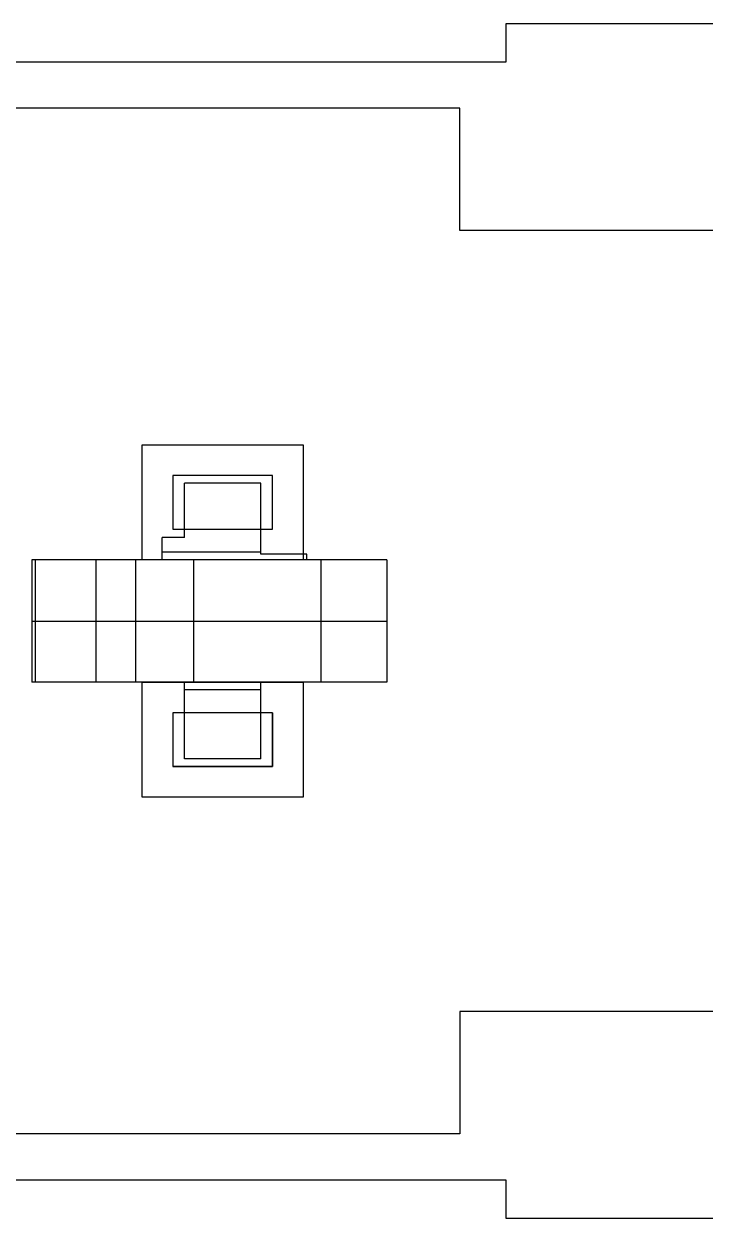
# Model space of a CAD drawing. Extents: x 16.7 to 47.9, y 2.6 to 52.9.
# Drawn here: x 23.38 to 27.83, y 45.07 to 52.87 of the extents above; entities that cross this region are included whole.
import ezdxf

# ---------------------------------------------------------------- set-up
doc = ezdxf.new("R2010")
doc.units = 0
doc.header["$LTSCALE"] = 16.335
doc.layers.get('0').update_dxf_attribs({"linetype": 'CONTINUOUS'})

msp = doc.modelspace()

# ---------------------------------------------------------------- linework, layer by layer
for p, q in [((26.2299, 52.3207), (22.5549, 52.3207)), ((26.2299, 51.5207), (26.2299, 52.3207)), ((28.4299, 51.5207), (26.2299, 51.5207)), ((24.1549, 49.3707), (24.1549, 50.1207)), ((24.1549, 50.1207), (25.2049, 50.1207)), ((25.2049, 50.1207), (25.2049, 49.3707)), ((24.3549, 49.9207), (24.3549, 49.5707)), ((25.0049, 49.9207), (24.3549, 49.9207)), ((25.0049, 49.5707), (25.0049, 49.9207)), ((24.4299, 49.5151), (24.4299, 49.8707)), ((24.9299, 49.8707), (24.4299, 49.8707)), ((24.9299, 49.4069), (24.9299, 49.8707)), ((24.3549, 49.5707), (25.0049, 49.5707)), ((24.2842, 49.3707), (24.2842, 49.5151)), ((24.4299, 49.5151), (24.2842, 49.5151)), ((24.9299, 49.4207), (24.2842, 49.4207)), ((25.2299, 49.4069), (24.9299, 49.4069)), ((25.2299, 49.3707), (25.2299, 49.4069)), ((23.4342, 49.3707), (23.4342, 48.5707)), ((25.7519, 49.3707), (23.4342, 49.3707)), ((23.456, 49.3707), (23.456, 48.5707)), ((23.8511, 49.3707), (23.8511, 48.5707)), ((24.1106, 49.3707), (24.1106, 48.5707)), ((25.2049, 49.3707), (24.1549, 49.3707)), ((24.4891, 49.3707), (24.4891, 48.5707)), ((25.3205, 49.3707), (25.3205, 48.5707)), ((25.7519, 49.3707), (25.7519, 48.5707)), ((23.4342, 48.9707), (25.7519, 48.9707)), ((25.7519, 48.5707), (23.4342, 48.5707)), ((24.1549, 47.8207), (24.1549, 48.5707)), ((24.1549, 48.5707), (25.2049, 48.5707)), ((24.4299, 48.0707), (24.4299, 48.5707)), ((24.9299, 48.5207), (24.4299, 48.5207)), ((24.9299, 48.0707), (24.9299, 48.5707)), ((25.2049, 48.5707), (25.2049, 47.8207)), ((24.3549, 48.3707), (24.3549, 48.0207)), ((25.0049, 48.3707), (24.3549, 48.3707)), ((25.0049, 48.3707), (25.0049, 48.0207)), ((25.0049, 48.0207), (25.0049, 48.3707)), ((24.9299, 48.0707), (24.4299, 48.0707)), ((25.0049, 48.0207), (24.3549, 48.0207)), ((24.3549, 48.0207), (25.0049, 48.0207)), ((25.2049, 47.8207), (24.1549, 47.8207)), ((26.2299, 46.4207), (26.2299, 45.6207)), ((28.4299, 46.4207), (26.2299, 46.4207)), ((26.2299, 45.6207), (22.5549, 45.6207))]:
    msp.add_line(p, q)
msp.add_lwpolyline([(47.3799, 52.8707), (26.5299, 52.8707), (26.5299, 52.6207), (17.3799, 52.6207), (17.3799, 52.1171, -0.57735), (17.3799, 51.4243), (17.3799, 51.0671, -0.267949), (17.1799, 50.7207), (17.1799, 50.2707, -0.645751), (17.4799, 49.6062), (17.4799, 48.3353, -0.645751), (17.1799, 47.6707), (17.1799, 47.2207, -0.267949), (17.3799, 46.8743), (17.3799, 46.5171, -0.57735), (17.3799, 45.8243), (17.3799, 45.3207), (26.5299, 45.3207), (26.5299, 45.0707), (47.3799, 45.0707)], format="xyb")

doc.saveas('drawing.dxf')
